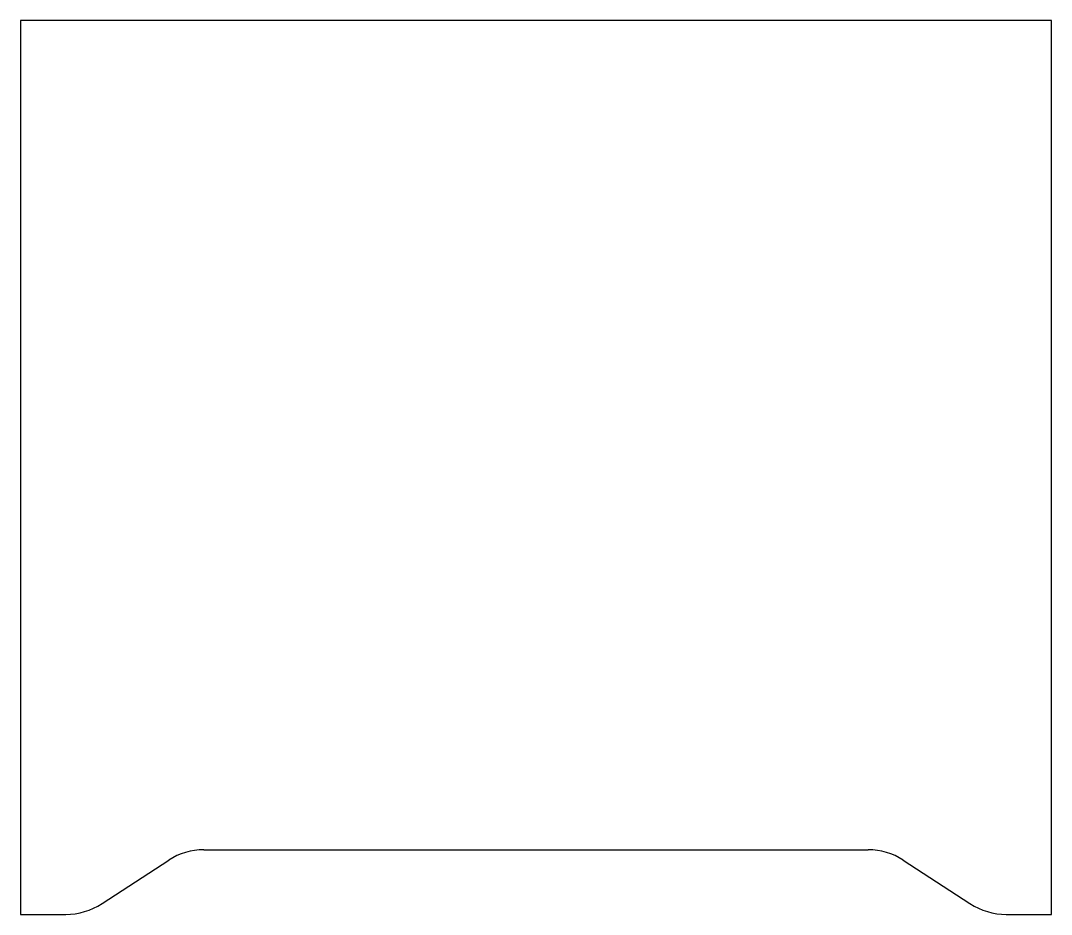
# Model space of a CAD drawing. Extents: x -263 to 263, y 54 to 510.
import ezdxf

# ---------------------------------------------------------------- set-up
doc = ezdxf.new("R2010")
doc.units = 0
doc.layers.get('0').update_dxf_attribs({"linetype": 'continuous'})

# ---------------------------------------------------------------- blocks, each defined once
blk = doc.blocks.new('PART__FEATURE')
at = {"color": 0}
for p, q in [((263, 510), (-263, 510)), ((-263, 510), (-263, 54)), ((263, 54), (263, 510)), ((-169.44, 87), (169.44, 87)), ((-221.44, 59.51), (-187.44, 81.65)), ((187.44, 81.65), (221.44, 59.51)), ((-263, 54), (-240, 54)), ((240, 54), (263, 54))]:
    blk.add_line(p, q, dxfattribs=at)
for centre, radius, start, end in [((-169.44, 54), 33, 90, 123.075), ((169.44, 54), 33, 56.925, 90), ((-240, 88), 34, -90, -56.925), ((240, 88), 34, -123.075, -90)]:
    blk.add_arc(centre, radius, start, end, dxfattribs=at)

msp = doc.modelspace()

# ---------------------------------------------------------------- block references
at = {"color": 0}
msp.add_blockref('PART__FEATURE', (0, 0), dxfattribs=at)

doc.saveas('drawing.dxf')
